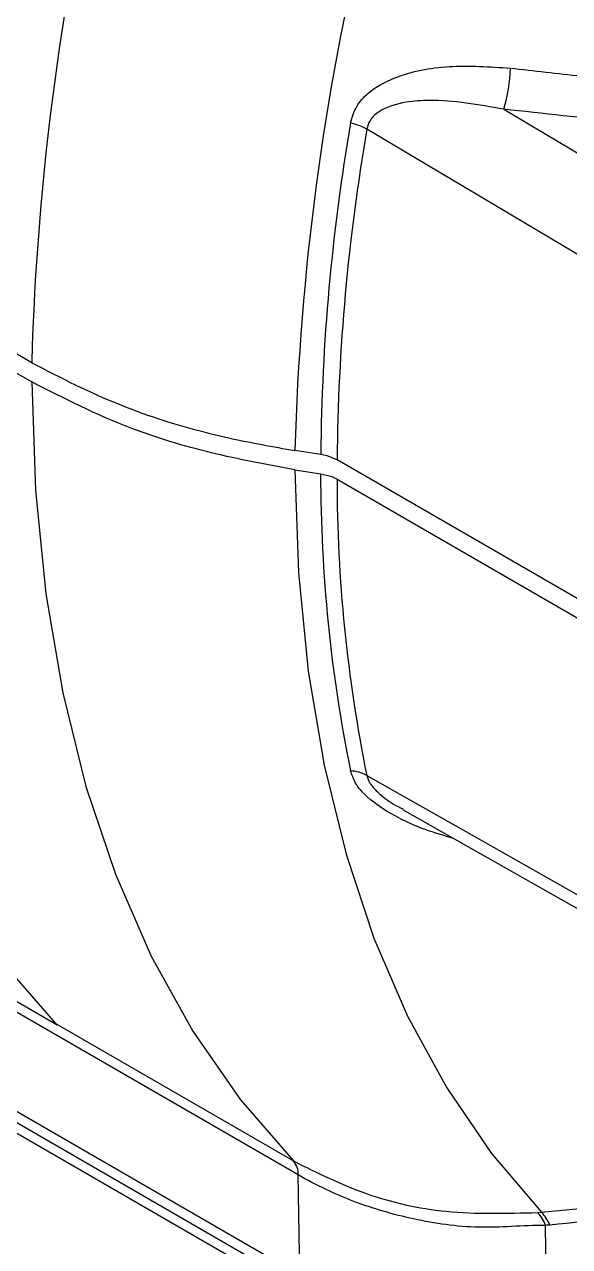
# Model space of a CAD drawing. Extents: x 8 to 113, y 1 to 87.
# Drawn here: x 17.745 to 18.674, y 64.761 to 66.841 of the extents above; entities that cross this region are included whole.
import ezdxf

# ---------------------------------------------------------------- set-up
doc = ezdxf.new("R2010")
doc.units = 0
doc.header["$MEASUREMENT"] = 0
doc.layers.add('OBJECT', color=7, linetype='CONTINUOUS')

msp = doc.modelspace()

# ---------------------------------------------------------------- linework, layer by layer
at = {"layer": 'OBJECT'}
for p, q in [((18.5617, 66.697), (18.904, 66.4938)), ((17.7578, 66.2653), (17.3538, 66.4985)), ((17.3538, 66.4658), (17.7578, 66.2326)), ((18.25, 66.1091), (18.2061, 66.1158)), ((21.5898, 64.1878), (18.2778, 66.0998)), ((18.2061, 66.0832), (18.25, 66.0764)), ((18.2778, 66.0671), (21.5898, 64.1552)), ((18.2118, 64.8824), (17.6131, 65.228)), ((17.8013, 65.1376), (17.6453, 65.2276)), ((17.7996, 65.1395), (18.2036, 64.9063)), ((17.5406, 65.1016), (18.2144, 64.7126)), ((18.2245, 64.6869), (17.5507, 65.0759)), ((17.705, 64.9696), (18.3788, 64.5806)), ((18.2144, 64.7126), (18.2118, 64.8824)), ((18.6258, 64.819), (19.4537, 64.9016)), ((18.6192, 64.8184), (18.6258, 64.819)), ((18.6347, 64.5977), (18.6331, 64.7965))]:
    msp.add_line(p, q, dxfattribs=at)
at = {"layer": 'OBJECT', "flags": 128}
for points in [[(21.6729, 64.6758), (21.4966, 64.7806), (20.7913, 65.1996), (18.3286, 66.6631)], [(17.7996, 65.1395), (17.7093, 65.2437), (17.6284, 65.3602), (17.5574, 65.4883), (17.4967, 65.6276), (17.4463, 65.7773), (17.4067, 65.9367), (17.378, 66.1051), (17.3604, 66.2818), (17.3538, 66.4658)], [(17.7578, 66.2326), (17.7644, 66.0486), (17.782, 65.8719), (17.8107, 65.7035), (17.8503, 65.5441), (17.9006, 65.3944), (17.9614, 65.2551), (18.0324, 65.127), (18.1133, 65.0105), (18.2036, 64.9063)], [(18.2061, 66.0832), (18.2123, 65.9084), (18.2289, 65.7404), (18.256, 65.5802), (18.2933, 65.4285), (18.3406, 65.2858), (18.3978, 65.153), (18.4647, 65.0305), (18.5408, 64.9191), (18.6258, 64.819)], [(18.3286, 65.5625), (18.4931, 65.4693), (19.1984, 65.07), (21.6729, 63.6691)], [(18.3893, 65.5048), (19.057, 65.1264), (21.6981, 63.6301)]]:
    msp.add_lwpolyline(points, dxfattribs=at)
at = {"layer": 'OBJECT'}
for centre, radius, start, end in [((21.9173, 66.3679), 4.5653, 154.415, 178.3612), ((22.3213, 66.1347), 4.5653, 154.415, 178.3612), ((22.5771, 65.9915), 4.3728, 154.636, 178.3701), ((18.3341, 66.7698), 0.239, 342.2502, 359.3318), ((21.7692, 66.0765), 3.5193, 170.2276, 179.4695), ((18.2755, 66.5678), 0.109, 60.9027, 76.5492), ((21.7879, 66.0672), 3.5102, 170.2277, 179.4687), ((20.7903, 66.0765), 2.5404, 180.0017, 191.4906), ((20.8115, 66.0672), 2.5337, 180.0026, 191.4907), ((18.2974, 65.5059), 0.0647, 61.1896, 86.8981), ((18.1772, 64.8839), 0.0346, 357.5778, 40.3881), ((18.5856, 64.7771), 0.0581, 20.2237, 46.1802), ((18.5787, 64.7774), 0.0576, 19.4035, 45.3784)]:
    msp.add_arc(centre, radius, start, end, dxfattribs=at)
msp.add_ellipse((17.7768, 65.082), major_axis=(0.0134, 0.0629), ratio=0.501611, start_param=5.890297, end_param=5.959295, dxfattribs=at)
for points, knots in [([(18.3009, 66.6738), (18.3037, 66.6835), (18.3094, 66.7028), (18.3351, 66.7304), (18.3868, 66.7585), (18.4707, 66.774), (18.5381, 66.7694), (18.5731, 66.767)], [0, 0, 0, 0, 0.101178, 0.20186, 0.374019, 0.675191, 1, 1, 1, 1]), ([(18.5731, 66.767), (18.6132, 66.7625), (18.814, 66.74), (19.0533, 66.7136), (19.2526, 66.692), (19.2911, 66.6878)], [0, 0, 0, 0, 0.167872, 0.839363, 1, 1, 1, 1]), ([(18.5617, 66.697), (18.5191, 66.7047), (18.4629, 66.715), (18.3914, 66.7096), (18.3561, 66.6998), (18.3359, 66.6818), (18.3301, 66.6709), (18.3288, 66.6645), (18.3286, 66.6631)], [0, 0, 0, 0, 0.4903693, 0.6473233, 0.8502358, 0.9216855, 0.982752, 1, 1, 1, 1]), ([(19.0366, 66.6457), (19.0132, 66.6482), (18.8548, 66.665), (18.6965, 66.6823), (18.5617, 66.697)], [0, 0, 0, 0, 0.147984, 1, 1, 1, 1]), ([(17.7578, 66.2653), (17.8068, 66.2401), (17.9082, 66.188), (18.0648, 66.1409), (18.1689, 66.1224), (18.2061, 66.1158)], [0, 0, 0, 0, 0.3750494, 0.7769838, 1, 1, 1, 1]), ([(18.2061, 66.0832), (18.1583, 66.0919), (18.0615, 66.1097), (17.9062, 66.1572), (17.8127, 66.2047), (17.7578, 66.2326)], [0, 0, 0, 0, 0.2875136, 0.5817952, 1, 1, 1, 1]), ([(18.2778, 66.0998), (18.2724, 66.1024), (18.264, 66.1065), (18.2537, 66.1084), (18.25, 66.1091)], [0, 0, 0, 0, 0.643559, 1, 1, 1, 1]), ([(18.25, 66.0764), (18.2566, 66.075), (18.2669, 66.0729), (18.2749, 66.0686), (18.2778, 66.0671)], [0, 0, 0, 0, 0.643566, 1, 1, 1, 1]), ([(18.4764, 65.4554), (18.4601, 65.4601), (18.4252, 65.4702), (18.3745, 65.4932), (18.3333, 65.5203), (18.3084, 65.5478), (18.3032, 65.5635), (18.3009, 65.5704)], [0, 0, 0, 0, 0.2193286, 0.4681927, 0.7187181, 0.8750157, 1, 1, 1, 1]), ([(18.3286, 65.5625), (18.33, 65.5582), (18.3333, 65.5487), (18.3491, 65.5314), (18.3686, 65.516), (18.3846, 65.5084), (18.3899, 65.5059)], [0, 0, 0, 0, 0.190028, 0.423856, 0.807886, 1, 1, 1, 1]), ([(18.2036, 64.9063), (18.2438, 64.8863), (18.3253, 64.8456), (18.4662, 64.8143), (18.567, 64.817), (18.6192, 64.8184)], [0, 0, 0, 0, 0.319105, 0.647495, 1, 1, 1, 1]), ([(18.6331, 64.7965), (18.6331, 64.7965), (18.5932, 64.7965), (18.5192, 64.7887), (18.4085, 64.805), (18.3056, 64.8347), (18.2421, 64.8649), (18.2118, 64.8824), (18.2118, 64.8824)], [0, 0, 0, 0, 0.000004, 0.254674, 0.509348, 0.754672, 0.999996, 1, 1, 1, 1]), ([(19.4875, 64.8825), (19.3571, 64.8692), (19.0747, 64.8405), (18.7922, 64.8123), (18.6401, 64.7972)], [0, 0, 0, 0, 0.461524, 1, 1, 1, 1]), ([(18.6401, 64.7972), (18.6377, 64.7971), (18.6353, 64.7971), (18.6331, 64.7965), (18.6331, 64.7965)], [0, 0, 0, 0, 0.99969, 1, 1, 1, 1])]:
    msp.add_open_spline(points, degree=3, knots=knots, dxfattribs=at)

doc.saveas('drawing.dxf')
